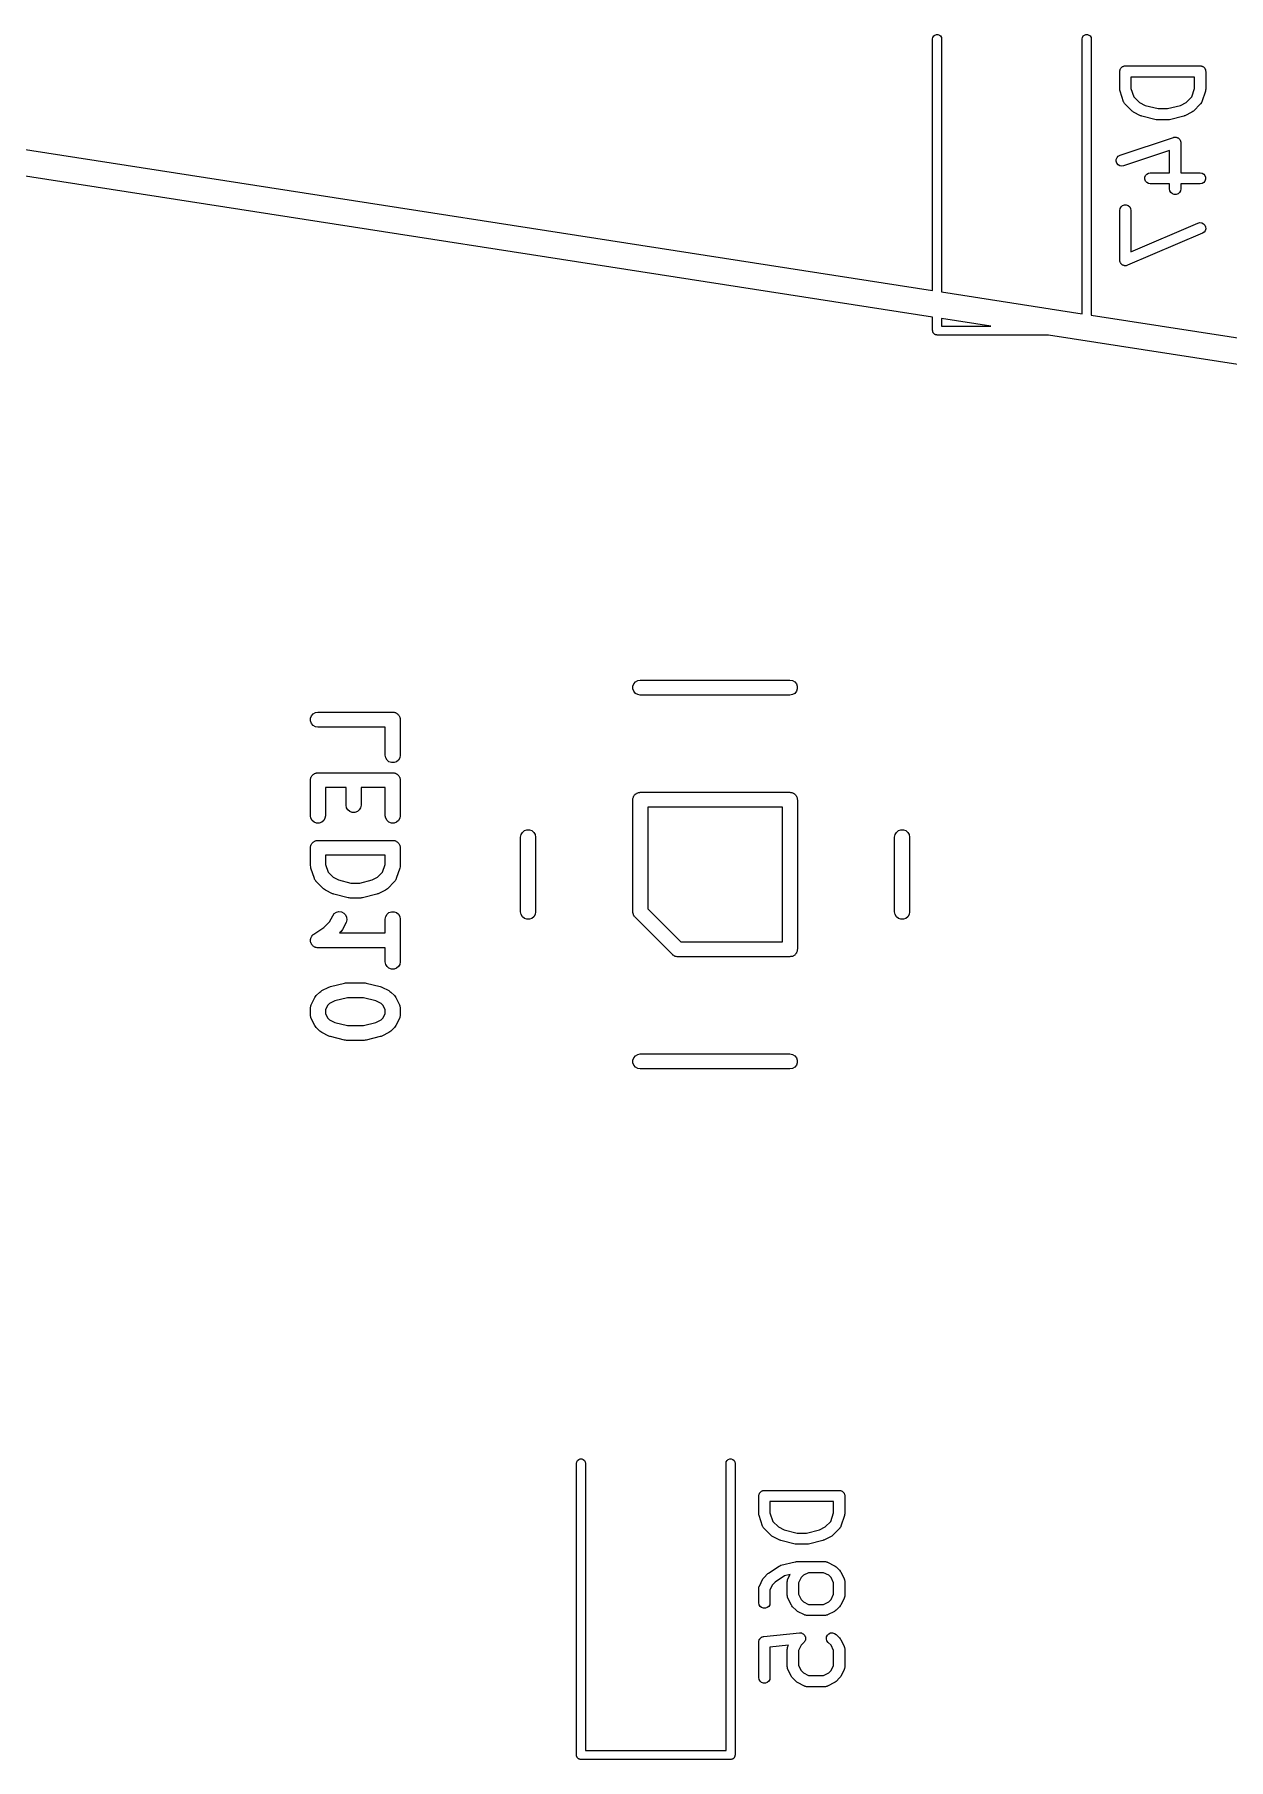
# Model space of a CAD drawing. Extents: x 48 to 353, y -143 to -50.
# Drawn here: x 113.14 to 129.1, y -135.66 to -112.59 of the extents above; entities that cross this region are included whole.
import ezdxf

# ---------------------------------------------------------------- set-up
doc = ezdxf.new("R2010")
doc.units = 0
doc.header["$MEASUREMENT"] = 0
doc.layers.add('BLACK', color=7, linetype='CONTINUOUS')

msp = doc.modelspace()

# ---------------------------------------------------------------- linework, layer by layer
at = {"layer": 'Black'}
for p, q in [((125.146, -112.65), (125.15, -112.629)), ((125.146, -116.015), (125.146, -112.65)), ((125.15, -112.629), (125.16, -112.611)), ((125.16, -112.611), (125.176, -112.598)), ((125.176, -112.598), (125.196, -112.591)), ((125.196, -112.591), (125.217, -112.591)), ((125.217, -112.591), (125.236, -112.598)), ((125.236, -112.598), (125.252, -112.611)), ((125.252, -112.611), (125.263, -112.629)), ((125.263, -112.629), (125.266, -112.65)), ((125.266, -112.65), (125.266, -116.034)), ((127.146, -112.65), (127.15, -112.629)), ((127.146, -116.326), (127.146, -112.65)), ((127.15, -112.629), (127.16, -112.611)), ((127.16, -112.611), (127.176, -112.598)), ((127.176, -112.598), (127.196, -112.591)), ((127.196, -112.591), (127.217, -112.591)), ((127.217, -112.591), (127.236, -112.598)), ((127.236, -112.598), (127.252, -112.611)), ((127.252, -112.611), (127.263, -112.629)), ((127.263, -112.629), (127.266, -112.65)), ((127.266, -112.65), (127.266, -116.345)), ((127.662, -113.043), (127.665, -113.038)), ((127.665, -113.038), (127.67, -113.033)), ((127.67, -113.033), (127.674, -113.028)), ((127.674, -113.028), (127.68, -113.025)), ((127.68, -113.025), (127.685, -113.021)), ((127.685, -113.021), (127.691, -113.019)), ((127.691, -113.019), (127.697, -113.015)), ((127.697, -113.015), (127.703, -113.014)), ((127.703, -113.014), (127.709, -113.012)), ((127.709, -113.012), (127.716, -113.012)), ((127.716, -113.012), (127.722, -113.011)), ((127.722, -113.011), (128.722, -113.011)), ((128.722, -113.011), (128.729, -113.012)), ((128.729, -113.012), (128.735, -113.012)), ((128.735, -113.012), (128.742, -113.014)), ((128.742, -113.014), (128.748, -113.015)), ((128.748, -113.015), (128.754, -113.019)), ((128.754, -113.019), (128.76, -113.021)), ((128.76, -113.021), (128.765, -113.025)), ((128.765, -113.025), (128.771, -113.028)), ((128.771, -113.028), (128.775, -113.033)), ((128.775, -113.033), (128.78, -113.038)), ((128.78, -113.038), (128.783, -113.043)), ((127.647, -113.086), (127.649, -113.079)), ((127.647, -113.324), (127.647, -113.086)), ((127.649, -113.073), (127.651, -113.067)), ((127.649, -113.079), (127.649, -113.073)), ((127.651, -113.067), (127.652, -113.06)), ((127.652, -113.06), (127.655, -113.054)), ((127.655, -113.054), (127.657, -113.048)), ((127.657, -113.048), (127.662, -113.043)), ((127.797, -113.161), (127.797, -113.312)), ((128.647, -113.161), (127.797, -113.161)), ((128.647, -113.312), (128.647, -113.161)), ((128.783, -113.043), (128.787, -113.048)), ((128.787, -113.048), (128.79, -113.054)), ((128.79, -113.054), (128.793, -113.06)), ((128.793, -113.06), (128.794, -113.067)), ((128.794, -113.067), (128.796, -113.073)), ((128.796, -113.073), (128.796, -113.079)), ((128.796, -113.079), (128.797, -113.086)), ((128.797, -113.086), (128.797, -113.324)), ((108.216, -113.385), (125.146, -116.015)), ((127.649, -113.336), (127.647, -113.324)), ((127.651, -113.348), (127.649, -113.336)), ((127.699, -113.49), (127.651, -113.348)), ((127.701, -113.494), (127.699, -113.49)), ((127.702, -113.498), (127.701, -113.494)), ((127.707, -113.506), (127.702, -113.498)), ((127.797, -113.312), (127.836, -113.426)), ((127.836, -113.426), (127.91, -113.5)), ((128.535, -113.5), (128.609, -113.426)), ((128.609, -113.426), (128.647, -113.312)), ((128.743, -113.498), (128.738, -113.506)), ((128.744, -113.494), (128.743, -113.498)), ((128.746, -113.49), (128.744, -113.494)), ((128.794, -113.348), (128.746, -113.49)), ((128.795, -113.336), (128.794, -113.348)), ((128.797, -113.324), (128.795, -113.336)), ((127.711, -113.513), (127.707, -113.506)), ((127.714, -113.516), (127.711, -113.513)), ((127.717, -113.52), (127.714, -113.516)), ((127.812, -113.615), (127.717, -113.52)), ((127.822, -113.622), (127.812, -113.615)), ((127.832, -113.629), (127.822, -113.622)), ((127.927, -113.677), (127.832, -113.629)), ((127.91, -113.5), (127.987, -113.539)), ((127.935, -113.679), (127.927, -113.677)), ((127.942, -113.682), (127.935, -113.679)), ((128.133, -113.73), (127.942, -113.682)), ((127.987, -113.539), (128.16, -113.582)), ((128.142, -113.731), (128.133, -113.73)), ((128.16, -113.582), (128.285, -113.582)), ((128.285, -113.582), (128.458, -113.539)), ((128.312, -113.73), (128.303, -113.731)), ((128.502, -113.682), (128.312, -113.73)), ((128.458, -113.539), (128.535, -113.5)), ((128.51, -113.679), (128.502, -113.682)), ((128.518, -113.677), (128.51, -113.679)), ((128.613, -113.629), (128.518, -113.677)), ((128.623, -113.622), (128.613, -113.629)), ((128.633, -113.615), (128.623, -113.622)), ((128.728, -113.52), (128.633, -113.615)), ((128.73, -113.516), (128.728, -113.52)), ((128.734, -113.513), (128.73, -113.516)), ((128.738, -113.506), (128.734, -113.513)), ((125.146, -116.369), (108.216, -113.739)), ((128.151, -113.732), (128.142, -113.731)), ((128.294, -113.732), (128.151, -113.732)), ((128.303, -113.731), (128.294, -113.732)), ((127.651, -114.205), (128.365, -113.967)), ((128.314, -114.142), (127.698, -114.347)), ((128.314, -114.439), (128.314, -114.142)), ((128.365, -113.967), (128.371, -113.966)), ((128.371, -113.966), (128.376, -113.964)), ((128.376, -113.964), (128.384, -113.964)), ((128.384, -113.964), (128.391, -113.963)), ((128.391, -113.963), (128.397, -113.964)), ((128.397, -113.964), (128.402, -113.964)), ((128.402, -113.964), (128.409, -113.967)), ((128.409, -113.967), (128.417, -113.968)), ((128.417, -113.968), (128.421, -113.971)), ((128.421, -113.971), (128.427, -113.973)), ((128.427, -113.973), (128.432, -113.978)), ((128.432, -113.978), (128.439, -113.982)), ((128.439, -113.982), (128.442, -113.986)), ((128.442, -113.986), (128.447, -113.99)), ((128.447, -113.99), (128.45, -113.996)), ((128.45, -113.996), (128.455, -114.002)), ((128.455, -114.002), (128.457, -114.008)), ((128.457, -114.008), (128.46, -114.012)), ((128.46, -114.012), (128.461, -114.02)), ((128.461, -114.02), (128.463, -114.027)), ((128.463, -114.027), (128.463, -114.033)), ((128.463, -114.033), (128.464, -114.038)), ((128.464, -114.038), (128.464, -114.439)), ((127.601, -114.261), (127.611, -114.237)), ((127.601, -114.287), (127.601, -114.261)), ((127.609, -114.312), (127.601, -114.287)), ((127.625, -114.332), (127.609, -114.312)), ((127.611, -114.237), (127.628, -114.217)), ((127.647, -114.346), (127.625, -114.332)), ((127.628, -114.217), (127.651, -114.205)), ((127.673, -114.351), (127.647, -114.346)), ((127.698, -114.347), (127.673, -114.351)), ((127.982, -114.501), (127.991, -114.477)), ((127.982, -114.527), (127.982, -114.501)), ((127.991, -114.552), (127.982, -114.527)), ((127.991, -114.477), (128.008, -114.457)), ((128.008, -114.572), (127.991, -114.552)), ((128.008, -114.457), (128.03, -114.444)), ((128.03, -114.585), (128.008, -114.572)), ((128.03, -114.444), (128.056, -114.439)), ((128.056, -114.589), (128.03, -114.585)), ((128.056, -114.439), (128.314, -114.439)), ((128.314, -114.589), (128.056, -114.589)), ((128.314, -114.657), (128.314, -114.589)), ((128.464, -114.439), (128.722, -114.439)), ((128.722, -114.589), (128.464, -114.589)), ((128.464, -114.589), (128.464, -114.657)), ((128.722, -114.439), (128.748, -114.444)), ((128.748, -114.585), (128.722, -114.589)), ((128.748, -114.444), (128.771, -114.457)), ((128.771, -114.572), (128.748, -114.585)), ((128.771, -114.457), (128.787, -114.477)), ((128.787, -114.552), (128.771, -114.572)), ((128.787, -114.477), (128.796, -114.501)), ((128.796, -114.527), (128.787, -114.552)), ((128.796, -114.501), (128.796, -114.527)), ((127.665, -114.895), (127.685, -114.878)), ((127.685, -114.878), (127.709, -114.869)), ((127.709, -114.869), (127.735, -114.869)), ((127.735, -114.869), (127.76, -114.878)), ((127.76, -114.878), (127.78, -114.895)), ((128.319, -114.683), (128.314, -114.657)), ((128.332, -114.705), (128.319, -114.683)), ((128.352, -114.722), (128.332, -114.705)), ((128.376, -114.731), (128.352, -114.722)), ((128.402, -114.731), (128.376, -114.731)), ((128.427, -114.722), (128.402, -114.731)), ((128.447, -114.705), (128.427, -114.722)), ((128.46, -114.683), (128.447, -114.705)), ((128.464, -114.657), (128.46, -114.683)), ((127.647, -114.943), (127.652, -114.917)), ((127.647, -115.61), (127.647, -114.943)), ((127.652, -114.917), (127.665, -114.895)), ((127.78, -114.895), (127.793, -114.917)), ((127.793, -114.917), (127.797, -114.943)), ((127.797, -114.943), (127.797, -115.496)), ((127.797, -115.496), (128.693, -115.112)), ((128.693, -115.112), (128.718, -115.106)), ((128.718, -115.106), (128.744, -115.109)), ((128.744, -115.109), (128.767, -115.121)), ((128.752, -115.25), (127.752, -115.678)), ((128.774, -115.236), (128.752, -115.25)), ((128.767, -115.121), (128.785, -115.14)), ((128.789, -115.215), (128.774, -115.236)), ((128.785, -115.14), (128.795, -115.164)), ((128.797, -115.19), (128.789, -115.215)), ((128.795, -115.164), (128.797, -115.19)), ((127.649, -115.618), (127.647, -115.61)), ((127.649, -115.627), (127.649, -115.618)), ((127.651, -115.631), (127.649, -115.627)), ((127.652, -115.635), (127.651, -115.631)), ((127.656, -115.643), (127.652, -115.635)), ((127.66, -115.651), (127.656, -115.643)), ((127.663, -115.654), (127.66, -115.651)), ((127.665, -115.658), (127.663, -115.654)), ((127.672, -115.663), (127.665, -115.658)), ((127.677, -115.67), (127.672, -115.663)), ((127.681, -115.672), (127.677, -115.67)), ((127.685, -115.674), (127.681, -115.672)), ((127.693, -115.677), (127.685, -115.674)), ((127.701, -115.681), (127.693, -115.677)), ((127.705, -115.682), (127.701, -115.681)), ((127.709, -115.683), (127.705, -115.682)), ((127.718, -115.683), (127.709, -115.683)), ((127.727, -115.684), (127.718, -115.683)), ((127.731, -115.683), (127.727, -115.684)), ((127.735, -115.683), (127.731, -115.683)), ((127.744, -115.68), (127.735, -115.683)), ((127.752, -115.678), (127.744, -115.68)), ((125.266, -116.034), (127.146, -116.326)), ((125.146, -116.55), (125.146, -116.369)), ((125.923, -116.49), (125.266, -116.388)), ((125.266, -116.388), (125.266, -116.49)), ((125.266, -116.49), (125.923, -116.49)), ((127.266, -116.345), (168.335, -122.725)), ((125.147, -116.555), (125.146, -116.55)), ((125.147, -116.56), (125.147, -116.555)), ((125.149, -116.565), (125.147, -116.56)), ((125.15, -116.571), (125.149, -116.565)), ((125.152, -116.575), (125.15, -116.571)), ((125.154, -116.58), (125.152, -116.575)), ((125.158, -116.584), (125.154, -116.58)), ((125.16, -116.589), (125.158, -116.584)), ((125.164, -116.592), (125.16, -116.589)), ((125.168, -116.596), (125.164, -116.592)), ((125.172, -116.599), (125.168, -116.596)), ((125.176, -116.602), (125.172, -116.599)), ((125.181, -116.604), (125.176, -116.602)), ((125.186, -116.606), (125.181, -116.604)), ((125.191, -116.607), (125.186, -116.606)), ((125.196, -116.609), (125.191, -116.607)), ((125.201, -116.609), (125.196, -116.609)), ((125.206, -116.61), (125.201, -116.609)), ((126.695, -116.61), (125.206, -116.61)), ((167.175, -122.899), (126.695, -116.61)), ((121.139, -121.308), (121.151, -121.275)), ((121.139, -121.342), (121.139, -121.308)), ((121.151, -121.375), (121.139, -121.342)), ((121.151, -121.275), (121.173, -121.248)), ((121.173, -121.248), (121.203, -121.231)), ((121.203, -121.231), (121.237, -121.225)), ((121.237, -121.225), (123.237, -121.225)), ((123.237, -121.225), (123.272, -121.231)), ((123.272, -121.231), (123.302, -121.248)), ((123.302, -121.248), (123.324, -121.275)), ((123.324, -121.275), (123.336, -121.308)), ((123.336, -121.342), (123.324, -121.375)), ((123.336, -121.308), (123.336, -121.342)), ((121.173, -121.402), (121.151, -121.375)), ((121.203, -121.419), (121.173, -121.402)), ((121.237, -121.425), (121.203, -121.419)), ((123.237, -121.425), (121.237, -121.425)), ((123.272, -121.419), (123.237, -121.425)), ((123.302, -121.402), (123.272, -121.419)), ((123.324, -121.375), (123.302, -121.402)), ((116.829, -121.736), (116.841, -121.704)), ((116.829, -121.771), (116.829, -121.736)), ((116.841, -121.804), (116.829, -121.771)), ((116.841, -121.704), (116.863, -121.677)), ((116.863, -121.83), (116.841, -121.804)), ((116.863, -121.677), (116.893, -121.66)), ((116.893, -121.66), (116.927, -121.654)), ((116.927, -121.654), (117.927, -121.654)), ((117.927, -121.654), (117.936, -121.655)), ((117.936, -121.655), (117.945, -121.655)), ((117.945, -121.655), (117.953, -121.658)), ((117.953, -121.658), (117.962, -121.66)), ((117.962, -121.66), (117.969, -121.664)), ((117.969, -121.664), (117.977, -121.667)), ((117.977, -121.667), (117.984, -121.673)), ((117.984, -121.673), (117.992, -121.677)), ((117.992, -121.677), (117.997, -121.684)), ((117.997, -121.684), (118.004, -121.689)), ((118.004, -121.689), (118.008, -121.697)), ((118.008, -121.697), (118.014, -121.704)), ((118.014, -121.704), (118.017, -121.712)), ((118.017, -121.712), (118.021, -121.719)), ((118.021, -121.719), (118.023, -121.728)), ((118.023, -121.728), (118.026, -121.736)), ((118.026, -121.736), (118.026, -121.745)), ((118.026, -121.745), (118.027, -121.754)), ((118.027, -121.754), (118.027, -122.23)), ((116.893, -121.848), (116.863, -121.83)), ((116.927, -121.854), (116.893, -121.848)), ((117.827, -121.854), (116.927, -121.854)), ((117.827, -122.23), (117.827, -121.854)), ((117.833, -122.264), (117.827, -122.23)), ((117.851, -122.294), (117.833, -122.264)), ((118.021, -122.264), (118.004, -122.294)), ((118.027, -122.23), (118.021, -122.264)), ((116.851, -122.499), (116.857, -122.493)), ((116.857, -122.493), (116.863, -122.486)), ((116.863, -122.486), (116.871, -122.482)), ((116.871, -122.482), (116.877, -122.476)), ((116.877, -122.476), (116.886, -122.473)), ((116.886, -122.473), (116.893, -122.469)), ((116.893, -122.469), (116.902, -122.468)), ((116.902, -122.468), (116.91, -122.465)), ((116.91, -122.465), (116.919, -122.465)), ((116.919, -122.465), (116.927, -122.463)), ((116.927, -122.463), (117.927, -122.463)), ((117.877, -122.316), (117.851, -122.294)), ((117.91, -122.328), (117.877, -122.316)), ((117.945, -122.328), (117.91, -122.328)), ((117.927, -122.463), (117.936, -122.465)), ((117.936, -122.465), (117.945, -122.465)), ((117.977, -122.316), (117.945, -122.328)), ((117.945, -122.465), (117.953, -122.468)), ((117.953, -122.468), (117.962, -122.469)), ((117.962, -122.469), (117.969, -122.473)), ((117.969, -122.473), (117.977, -122.476)), ((118.004, -122.294), (117.977, -122.316)), ((117.977, -122.476), (117.984, -122.482)), ((117.984, -122.482), (117.992, -122.486)), ((117.992, -122.486), (117.997, -122.493)), ((117.997, -122.493), (118.004, -122.499)), ((116.827, -122.563), (116.829, -122.554)), ((116.827, -123.039), (116.827, -122.563)), ((116.829, -122.546), (116.832, -122.538)), ((116.829, -122.554), (116.829, -122.546)), ((116.832, -122.538), (116.833, -122.529)), ((116.833, -122.529), (116.838, -122.521)), ((116.838, -122.521), (116.841, -122.513)), ((116.841, -122.513), (116.846, -122.506)), ((116.846, -122.506), (116.851, -122.499)), ((117.304, -122.663), (117.027, -122.663)), ((117.027, -122.663), (117.027, -123.039)), ((117.304, -122.896), (117.304, -122.663)), ((117.827, -122.663), (117.504, -122.663)), ((117.504, -122.663), (117.504, -122.896)), ((117.827, -123.039), (117.827, -122.663)), ((118.004, -122.499), (118.008, -122.506)), ((118.008, -122.506), (118.014, -122.513)), ((118.014, -122.513), (118.017, -122.521)), ((118.017, -122.521), (118.021, -122.529)), ((118.021, -122.529), (118.023, -122.538)), ((118.023, -122.538), (118.026, -122.546)), ((118.026, -122.546), (118.026, -122.554)), ((118.026, -122.554), (118.027, -122.563)), ((118.027, -122.563), (118.027, -123.039)), ((121.212, -122.73), (121.22, -122.727)), ((121.22, -122.727), (121.229, -122.727)), ((121.229, -122.727), (121.237, -122.725)), ((121.237, -122.725), (123.237, -122.725)), ((123.237, -122.725), (123.246, -122.727)), ((123.246, -122.727), (123.255, -122.727)), ((123.255, -122.727), (123.263, -122.73)), ((117.31, -122.931), (117.304, -122.896)), ((117.327, -122.961), (117.31, -122.931)), ((117.498, -122.931), (117.48, -122.961)), ((117.504, -122.896), (117.498, -122.931)), ((121.137, -122.825), (121.139, -122.816)), ((121.137, -124.325), (121.137, -122.825)), ((121.139, -122.808), (121.142, -122.799)), ((121.139, -122.816), (121.139, -122.808)), ((121.142, -122.799), (121.144, -122.791)), ((121.144, -122.791), (121.148, -122.783)), ((121.148, -122.783), (121.151, -122.775)), ((121.151, -122.775), (121.157, -122.768)), ((121.157, -122.768), (121.161, -122.761)), ((121.161, -122.761), (121.168, -122.755)), ((121.168, -122.755), (121.173, -122.748)), ((121.173, -122.748), (121.181, -122.744)), ((121.181, -122.744), (121.188, -122.738)), ((121.188, -122.738), (121.196, -122.735)), ((121.196, -122.735), (121.203, -122.731)), ((121.203, -122.731), (121.212, -122.73)), ((121.337, -122.925), (121.337, -124.284)), ((123.137, -122.925), (121.337, -122.925)), ((123.137, -124.725), (123.137, -122.925)), ((123.263, -122.73), (123.272, -122.731)), ((123.272, -122.731), (123.279, -122.735)), ((123.279, -122.735), (123.287, -122.738)), ((123.287, -122.738), (123.294, -122.744)), ((123.294, -122.744), (123.302, -122.748)), ((123.302, -122.748), (123.307, -122.755)), ((123.307, -122.755), (123.314, -122.761)), ((123.314, -122.761), (123.318, -122.768)), ((123.318, -122.768), (123.324, -122.775)), ((123.324, -122.775), (123.327, -122.783)), ((123.327, -122.783), (123.331, -122.791)), ((123.331, -122.791), (123.333, -122.799)), ((123.333, -122.799), (123.336, -122.808)), ((123.336, -122.808), (123.336, -122.816)), ((123.336, -122.816), (123.337, -122.825)), ((123.337, -122.825), (123.337, -124.825)), ((116.833, -123.073), (116.827, -123.039)), ((116.851, -123.104), (116.833, -123.073)), ((116.877, -123.126), (116.851, -123.104)), ((116.91, -123.138), (116.877, -123.126)), ((116.945, -123.138), (116.91, -123.138)), ((116.977, -123.126), (116.945, -123.138)), ((117.004, -123.104), (116.977, -123.126)), ((117.021, -123.073), (117.004, -123.104)), ((117.027, -123.039), (117.021, -123.073)), ((117.354, -122.983), (117.327, -122.961)), ((117.386, -122.995), (117.354, -122.983)), ((117.421, -122.995), (117.386, -122.995)), ((117.454, -122.983), (117.421, -122.995)), ((117.48, -122.961), (117.454, -122.983)), ((117.833, -123.073), (117.827, -123.039)), ((117.851, -123.104), (117.833, -123.073)), ((117.877, -123.126), (117.851, -123.104)), ((117.91, -123.138), (117.877, -123.126)), ((117.945, -123.138), (117.91, -123.138)), ((117.977, -123.126), (117.945, -123.138)), ((118.004, -123.104), (117.977, -123.126)), ((118.021, -123.073), (118.004, -123.104)), ((118.027, -123.039), (118.021, -123.073)), ((116.838, -123.426), (116.841, -123.418)), ((116.841, -123.418), (116.846, -123.411)), ((116.846, -123.411), (116.851, -123.404)), ((116.851, -123.404), (116.857, -123.398)), ((116.857, -123.398), (116.863, -123.391)), ((116.863, -123.391), (116.871, -123.387)), ((116.871, -123.387), (116.877, -123.381)), ((116.877, -123.381), (116.886, -123.378)), ((116.886, -123.378), (116.893, -123.374)), ((116.893, -123.374), (116.902, -123.372)), ((116.902, -123.372), (116.91, -123.369)), ((116.91, -123.369), (116.919, -123.369)), ((116.919, -123.369), (116.927, -123.368)), ((116.927, -123.368), (117.927, -123.368)), ((117.927, -123.368), (117.936, -123.369)), ((117.936, -123.369), (117.945, -123.369)), ((117.945, -123.369), (117.953, -123.372)), ((117.953, -123.372), (117.962, -123.374)), ((117.962, -123.374), (117.969, -123.378)), ((117.969, -123.378), (117.977, -123.381)), ((117.977, -123.381), (117.984, -123.387)), ((117.984, -123.387), (117.992, -123.391)), ((117.992, -123.391), (117.997, -123.398)), ((117.997, -123.398), (118.004, -123.404)), ((118.004, -123.404), (118.008, -123.411)), ((118.008, -123.411), (118.014, -123.418)), ((118.014, -123.418), (118.017, -123.426)), ((119.637, -123.325), (119.644, -123.291)), ((119.637, -124.325), (119.637, -123.325)), ((119.644, -123.291), (119.661, -123.261)), ((119.661, -123.261), (119.688, -123.238)), ((119.688, -123.238), (119.72, -123.227)), ((119.72, -123.227), (119.755, -123.227)), ((119.755, -123.227), (119.787, -123.238)), ((119.787, -123.238), (119.814, -123.261)), ((119.814, -123.261), (119.831, -123.291)), ((119.831, -123.291), (119.837, -123.325)), ((119.837, -123.325), (119.837, -124.325)), ((124.637, -123.325), (124.644, -123.291)), ((124.637, -124.325), (124.637, -123.325)), ((124.644, -123.291), (124.661, -123.261)), ((124.661, -123.261), (124.688, -123.238)), ((124.688, -123.238), (124.72, -123.227)), ((124.72, -123.227), (124.755, -123.227)), ((124.755, -123.227), (124.787, -123.238)), ((124.787, -123.238), (124.814, -123.261)), ((124.814, -123.261), (124.831, -123.291)), ((124.831, -123.291), (124.837, -123.325)), ((124.837, -123.325), (124.837, -124.325)), ((116.827, -123.468), (116.829, -123.459)), ((116.827, -123.706), (116.827, -123.468)), ((116.829, -123.45), (116.832, -123.442)), ((116.829, -123.459), (116.829, -123.45)), ((116.832, -123.442), (116.833, -123.434)), ((116.833, -123.434), (116.838, -123.426)), ((117.027, -123.568), (117.027, -123.69)), ((117.827, -123.568), (117.027, -123.568)), ((117.827, -123.69), (117.827, -123.568)), ((118.017, -123.426), (118.021, -123.434)), ((118.021, -123.434), (118.023, -123.442)), ((118.023, -123.442), (118.026, -123.45)), ((118.026, -123.45), (118.026, -123.459)), ((118.026, -123.459), (118.027, -123.468)), ((118.027, -123.468), (118.027, -123.706)), ((116.83, -123.722), (116.827, -123.706)), ((116.833, -123.738), (116.83, -123.722)), ((116.88, -123.88), (116.833, -123.738)), ((116.883, -123.886), (116.88, -123.88)), ((117.027, -123.69), (117.062, -123.795)), ((117.062, -123.795), (117.129, -123.862)), ((117.129, -123.862), (117.2, -123.897)), ((117.654, -123.897), (117.725, -123.862)), ((117.725, -123.862), (117.792, -123.795)), ((117.792, -123.795), (117.827, -123.69)), ((117.975, -123.88), (117.972, -123.886)), ((118.022, -123.738), (117.975, -123.88)), ((118.025, -123.722), (118.022, -123.738)), ((118.027, -123.706), (118.025, -123.722)), ((116.884, -123.891), (116.883, -123.886)), ((116.891, -123.901), (116.884, -123.891)), ((116.897, -123.911), (116.891, -123.901)), ((116.901, -123.915), (116.897, -123.911)), ((116.904, -123.92), (116.901, -123.915)), ((117, -124.015), (116.904, -123.92)), ((117.013, -124.024), (117, -124.015)), ((117.026, -124.033), (117.013, -124.024)), ((117.121, -124.081), (117.026, -124.033)), ((117.131, -124.084), (117.121, -124.081)), ((117.141, -124.089), (117.131, -124.084)), ((117.332, -124.136), (117.141, -124.089)), ((117.2, -123.897), (117.368, -123.939)), ((117.368, -123.939), (117.486, -123.939)), ((117.486, -123.939), (117.654, -123.897)), ((117.714, -124.089), (117.523, -124.136)), ((117.724, -124.084), (117.714, -124.089)), ((117.734, -124.081), (117.724, -124.084)), ((117.829, -124.033), (117.734, -124.081)), ((117.842, -124.024), (117.829, -124.033)), ((117.855, -124.015), (117.842, -124.024)), ((117.95, -123.92), (117.855, -124.015)), ((117.954, -123.915), (117.95, -123.92)), ((117.958, -123.911), (117.954, -123.915)), ((117.964, -123.901), (117.958, -123.911)), ((117.97, -123.891), (117.964, -123.901)), ((117.972, -123.886), (117.97, -123.891)), ((117.144, -124.348), (117.173, -124.328)), ((117.173, -124.328), (117.207, -124.32)), ((117.207, -124.32), (117.242, -124.324)), ((117.242, -124.324), (117.273, -124.34)), ((117.273, -124.34), (117.297, -124.365)), ((117.344, -124.137), (117.332, -124.136)), ((117.356, -124.139), (117.344, -124.137)), ((117.499, -124.139), (117.356, -124.139)), ((117.511, -124.137), (117.499, -124.139)), ((117.523, -124.136), (117.511, -124.137)), ((117.851, -124.356), (117.877, -124.334)), ((117.877, -124.334), (117.91, -124.322)), ((117.91, -124.322), (117.945, -124.322)), ((117.945, -124.322), (117.977, -124.334)), ((117.977, -124.334), (118.004, -124.356)), ((119.644, -124.359), (119.637, -124.325)), ((119.837, -124.325), (119.831, -124.359)), ((121.138, -124.329), (121.137, -124.325)), ((121.138, -124.334), (121.138, -124.329)), ((121.141, -124.346), (121.138, -124.334)), ((121.337, -124.284), (121.779, -124.725)), ((124.644, -124.359), (124.637, -124.325)), ((124.837, -124.325), (124.831, -124.359)), ((116.872, -124.623), (117.007, -124.533)), ((117.007, -124.533), (117.083, -124.456)), ((117.083, -124.456), (117.124, -124.376)), ((117.124, -124.376), (117.144, -124.348)), ((117.255, -124.56), (117.245, -124.573)), ((117.303, -124.465), (117.255, -124.56)), ((117.297, -124.365), (117.31, -124.397)), ((117.312, -124.432), (117.303, -124.465)), ((117.31, -124.397), (117.312, -124.432)), ((117.827, -124.42), (117.833, -124.386)), ((117.827, -124.606), (117.827, -124.42)), ((117.833, -124.386), (117.851, -124.356)), ((118.004, -124.356), (118.021, -124.386)), ((118.021, -124.386), (118.027, -124.42)), ((118.027, -124.42), (118.027, -124.992)), ((119.661, -124.389), (119.644, -124.359)), ((119.688, -124.412), (119.661, -124.389)), ((119.72, -124.423), (119.688, -124.412)), ((119.755, -124.423), (119.72, -124.423)), ((119.787, -124.412), (119.755, -124.423)), ((119.814, -124.389), (119.787, -124.412)), ((119.831, -124.359), (119.814, -124.389)), ((121.144, -124.359), (121.141, -124.346)), ((121.146, -124.363), (121.144, -124.359)), ((121.147, -124.367), (121.146, -124.363)), ((121.154, -124.378), (121.147, -124.367)), ((121.161, -124.389), (121.154, -124.378)), ((121.164, -124.392), (121.161, -124.389)), ((121.167, -124.396), (121.164, -124.392)), ((121.667, -124.896), (121.167, -124.396)), ((124.661, -124.389), (124.644, -124.359)), ((124.688, -124.412), (124.661, -124.389)), ((124.72, -124.423), (124.688, -124.412)), ((124.755, -124.423), (124.72, -124.423)), ((124.787, -124.412), (124.755, -124.423)), ((124.814, -124.389), (124.787, -124.412)), ((124.831, -124.359), (124.814, -124.389)), ((116.828, -124.712), (116.829, -124.701)), ((116.829, -124.718), (116.828, -124.712)), ((116.829, -124.689), (116.831, -124.683)), ((116.829, -124.701), (116.829, -124.689)), ((116.829, -124.723), (116.829, -124.718)), ((116.833, -124.735), (116.829, -124.723)), ((116.831, -124.678), (116.837, -124.667)), ((116.831, -124.683), (116.831, -124.678)), ((116.836, -124.746), (116.833, -124.735)), ((116.839, -124.751), (116.836, -124.746)), ((116.837, -124.667), (116.841, -124.656)), ((116.841, -124.756), (116.839, -124.751)), ((116.841, -124.656), (116.844, -124.652)), ((116.848, -124.765), (116.841, -124.756)), ((116.844, -124.652), (116.847, -124.647)), ((116.847, -124.647), (116.855, -124.638)), ((116.855, -124.775), (116.848, -124.765)), ((116.855, -124.638), (116.863, -124.629)), ((116.86, -124.778), (116.855, -124.775)), ((116.863, -124.783), (116.86, -124.778)), ((116.863, -124.629), (116.868, -124.627)), ((116.873, -124.789), (116.863, -124.783)), ((116.868, -124.627), (116.872, -124.623)), ((116.883, -124.796), (116.873, -124.789)), ((116.888, -124.797), (116.883, -124.796)), ((116.893, -124.8), (116.888, -124.797)), ((116.905, -124.802), (116.893, -124.8)), ((116.916, -124.805), (116.905, -124.802)), ((117.236, -124.586), (117.216, -124.606)), ((117.216, -124.606), (117.827, -124.606)), ((117.245, -124.573), (117.236, -124.586)), ((121.779, -124.725), (123.137, -124.725)), ((116.922, -124.805), (116.916, -124.805)), ((116.927, -124.806), (116.922, -124.805)), ((117.827, -124.806), (116.927, -124.806)), ((117.827, -124.992), (117.827, -124.806)), ((117.833, -125.026), (117.827, -124.992)), ((117.851, -125.056), (117.833, -125.026)), ((118.021, -125.026), (118.004, -125.056)), ((118.027, -124.992), (118.021, -125.026)), ((121.67, -124.898), (121.667, -124.896)), ((121.673, -124.902), (121.67, -124.898)), ((121.685, -124.908), (121.673, -124.902)), ((121.695, -124.916), (121.685, -124.908)), ((121.699, -124.917), (121.695, -124.916)), ((121.703, -124.919), (121.699, -124.917)), ((121.716, -124.921), (121.703, -124.919)), ((121.729, -124.925), (121.716, -124.921)), ((121.733, -124.924), (121.729, -124.925)), ((121.737, -124.925), (121.733, -124.924)), ((123.237, -124.925), (121.737, -124.925)), ((123.246, -124.923), (123.237, -124.925)), ((123.255, -124.923), (123.246, -124.923)), ((123.263, -124.92), (123.255, -124.923)), ((123.272, -124.919), (123.263, -124.92)), ((123.279, -124.915), (123.272, -124.919)), ((123.287, -124.912), (123.279, -124.915)), ((123.294, -124.906), (123.287, -124.912)), ((123.302, -124.902), (123.294, -124.906)), ((123.307, -124.895), (123.302, -124.902)), ((123.314, -124.889), (123.307, -124.895)), ((123.318, -124.882), (123.314, -124.889)), ((123.324, -124.875), (123.318, -124.882)), ((123.327, -124.867), (123.324, -124.875)), ((123.331, -124.859), (123.327, -124.867)), ((123.333, -124.851), (123.331, -124.859)), ((123.336, -124.842), (123.333, -124.851)), ((123.337, -124.825), (123.336, -124.834)), ((123.336, -124.834), (123.336, -124.842)), ((117.877, -125.078), (117.851, -125.056)), ((117.91, -125.09), (117.877, -125.078)), ((117.945, -125.09), (117.91, -125.09)), ((117.977, -125.078), (117.945, -125.09)), ((118.004, -125.056), (117.977, -125.078)), ((116.838, -125.566), (116.886, -125.471)), ((116.886, -125.471), (116.895, -125.458)), ((116.895, -125.458), (116.904, -125.445)), ((116.904, -125.445), (116.952, -125.397)), ((116.952, -125.397), (116.965, -125.388)), ((116.965, -125.388), (116.978, -125.378)), ((116.978, -125.378), (117.073, -125.331)), ((117.073, -125.331), (117.084, -125.328)), ((117.084, -125.328), (117.094, -125.323)), ((117.094, -125.323), (117.284, -125.276)), ((117.321, -125.473), (117.153, -125.515)), ((117.284, -125.276), (117.296, -125.275)), ((117.296, -125.275), (117.308, -125.273)), ((117.308, -125.273), (117.546, -125.273)), ((117.534, -125.473), (117.321, -125.473)), ((117.702, -125.515), (117.534, -125.473)), ((117.546, -125.273), (117.558, -125.275)), ((117.558, -125.275), (117.571, -125.276)), ((117.571, -125.276), (117.761, -125.323)), ((117.761, -125.323), (117.771, -125.328)), ((117.771, -125.328), (117.782, -125.331)), ((117.782, -125.331), (117.877, -125.378)), ((117.877, -125.378), (117.89, -125.388)), ((117.89, -125.388), (117.903, -125.397)), ((117.903, -125.397), (117.95, -125.445)), ((117.95, -125.445), (117.96, -125.458)), ((117.96, -125.458), (117.969, -125.471)), ((117.969, -125.471), (118.017, -125.566)), ((116.827, -125.611), (116.828, -125.605)), ((116.827, -125.706), (116.827, -125.611)), ((116.828, -125.712), (116.827, -125.706)), ((116.828, -125.599), (116.831, -125.588)), ((116.828, -125.605), (116.828, -125.599)), ((116.828, -125.717), (116.828, -125.712)), ((116.831, -125.729), (116.828, -125.717)), ((116.831, -125.588), (116.833, -125.577)), ((116.833, -125.577), (116.836, -125.572)), ((116.836, -125.572), (116.838, -125.566)), ((117.057, -125.575), (117.027, -125.634)), ((117.027, -125.634), (117.027, -125.682)), ((117.027, -125.682), (117.057, -125.742)), ((117.082, -125.55), (117.057, -125.575)), ((117.153, -125.515), (117.082, -125.55)), ((117.773, -125.55), (117.702, -125.515)), ((117.798, -125.575), (117.773, -125.55)), ((117.827, -125.634), (117.798, -125.575)), ((117.798, -125.742), (117.827, -125.682)), ((117.827, -125.682), (117.827, -125.634)), ((118.017, -125.566), (118.018, -125.572)), ((118.018, -125.572), (118.021, -125.577)), ((118.021, -125.577), (118.023, -125.588)), ((118.023, -125.588), (118.027, -125.599)), ((118.027, -125.717), (118.023, -125.729)), ((118.027, -125.599), (118.026, -125.605)), ((118.026, -125.605), (118.027, -125.611)), ((118.027, -125.706), (118.026, -125.712)), ((118.026, -125.712), (118.027, -125.717)), ((118.027, -125.611), (118.027, -125.706)), ((116.833, -125.74), (116.831, -125.729)), ((116.836, -125.745), (116.833, -125.74)), ((116.838, -125.751), (116.836, -125.745)), ((116.886, -125.846), (116.838, -125.751)), ((116.895, -125.859), (116.886, -125.846)), ((116.904, -125.872), (116.895, -125.859)), ((116.952, -125.92), (116.904, -125.872)), ((116.965, -125.929), (116.952, -125.92)), ((116.978, -125.938), (116.965, -125.929)), ((117.073, -125.986), (116.978, -125.938)), ((117.057, -125.742), (117.082, -125.767)), ((117.082, -125.767), (117.153, -125.802)), ((117.153, -125.802), (117.321, -125.844)), ((117.321, -125.844), (117.534, -125.844)), ((117.534, -125.844), (117.702, -125.802)), ((117.702, -125.802), (117.773, -125.767)), ((117.773, -125.767), (117.798, -125.742)), ((117.877, -125.938), (117.782, -125.986)), ((117.89, -125.929), (117.877, -125.938)), ((117.903, -125.92), (117.89, -125.929)), ((117.95, -125.872), (117.903, -125.92)), ((117.96, -125.859), (117.95, -125.872)), ((117.969, -125.846), (117.96, -125.859)), ((118.017, -125.751), (117.969, -125.846)), ((118.018, -125.745), (118.017, -125.751)), ((118.021, -125.74), (118.018, -125.745)), ((118.023, -125.729), (118.021, -125.74)), ((117.084, -125.989), (117.073, -125.986)), ((117.094, -125.993), (117.084, -125.989)), ((117.284, -126.041), (117.094, -125.993)), ((117.296, -126.042), (117.284, -126.041)), ((117.308, -126.044), (117.296, -126.042)), ((117.546, -126.044), (117.308, -126.044)), ((117.558, -126.042), (117.546, -126.044)), ((117.571, -126.041), (117.558, -126.042)), ((117.761, -125.993), (117.571, -126.041)), ((117.771, -125.989), (117.761, -125.993)), ((117.782, -125.986), (117.771, -125.989)), ((121.139, -126.308), (121.151, -126.275)), ((121.139, -126.342), (121.139, -126.308)), ((121.151, -126.375), (121.139, -126.342)), ((121.151, -126.275), (121.173, -126.248)), ((121.173, -126.402), (121.151, -126.375)), ((121.173, -126.248), (121.203, -126.231)), ((121.203, -126.419), (121.173, -126.402)), ((121.203, -126.231), (121.237, -126.225)), ((121.237, -126.225), (123.237, -126.225)), ((123.237, -126.225), (123.272, -126.231)), ((123.272, -126.231), (123.302, -126.248)), ((123.302, -126.402), (123.272, -126.419)), ((123.302, -126.248), (123.324, -126.275)), ((123.324, -126.375), (123.302, -126.402)), ((123.324, -126.275), (123.336, -126.308)), ((123.336, -126.342), (123.324, -126.375)), ((123.336, -126.308), (123.336, -126.342)), ((121.237, -126.425), (121.203, -126.419)), ((123.237, -126.425), (121.237, -126.425)), ((123.272, -126.419), (123.237, -126.425)), ((120.384, -131.7), (120.387, -131.679)), ((120.384, -135.6), (120.384, -131.7)), ((120.387, -131.679), (120.398, -131.661)), ((120.398, -131.661), (120.414, -131.648)), ((120.414, -131.648), (120.433, -131.641)), ((120.433, -131.641), (120.454, -131.641)), ((120.454, -131.641), (120.474, -131.648)), ((120.474, -131.648), (120.49, -131.661)), ((120.49, -131.661), (120.5, -131.679)), ((120.5, -131.679), (120.504, -131.7)), ((120.504, -131.7), (120.504, -135.54)), ((122.384, -131.7), (122.387, -131.679)), ((122.384, -135.54), (122.384, -131.7)), ((122.387, -131.679), (122.398, -131.661)), ((122.398, -131.661), (122.414, -131.648)), ((122.414, -131.648), (122.433, -131.641)), ((122.433, -131.641), (122.454, -131.641)), ((122.454, -131.641), (122.474, -131.648)), ((122.474, -131.648), (122.49, -131.661)), ((122.49, -131.661), (122.5, -131.679)), ((122.5, -131.679), (122.504, -131.7)), ((122.504, -131.7), (122.504, -135.6)), ((122.821, -132.136), (122.822, -132.129)), ((122.821, -132.374), (122.821, -132.136)), ((122.822, -132.123), (122.825, -132.117)), ((122.822, -132.129), (122.822, -132.123)), ((122.825, -132.117), (122.826, -132.11)), ((122.826, -132.11), (122.829, -132.104)), ((122.829, -132.104), (122.831, -132.098)), ((122.831, -132.098), (122.835, -132.093)), ((122.835, -132.093), (122.839, -132.088)), ((122.839, -132.088), (122.844, -132.083)), ((122.844, -132.083), (122.848, -132.078)), ((122.848, -132.078), (122.854, -132.075)), ((122.854, -132.075), (122.859, -132.071)), ((122.859, -132.071), (122.865, -132.069)), ((122.865, -132.069), (122.87, -132.065)), ((122.87, -132.065), (122.877, -132.064)), ((122.877, -132.064), (122.883, -132.062)), ((122.883, -132.062), (122.89, -132.062)), ((122.89, -132.062), (122.896, -132.061)), ((122.896, -132.061), (123.896, -132.061)), ((123.896, -132.061), (123.903, -132.062)), ((123.903, -132.062), (123.909, -132.062)), ((123.909, -132.062), (123.915, -132.064)), ((123.915, -132.064), (123.922, -132.065)), ((123.922, -132.065), (123.927, -132.069)), ((123.927, -132.069), (123.934, -132.071)), ((123.934, -132.071), (123.939, -132.075)), ((123.939, -132.075), (123.944, -132.078)), ((123.944, -132.078), (123.949, -132.083)), ((123.949, -132.083), (123.954, -132.088)), ((123.954, -132.088), (123.957, -132.093)), ((123.957, -132.093), (123.961, -132.098)), ((123.961, -132.098), (123.963, -132.104)), ((123.963, -132.104), (123.967, -132.11)), ((123.967, -132.11), (123.968, -132.117)), ((123.968, -132.117), (123.97, -132.123)), ((123.97, -132.123), (123.97, -132.129)), ((123.97, -132.129), (123.971, -132.136)), ((123.971, -132.136), (123.971, -132.374)), ((122.823, -132.386), (122.821, -132.374)), ((122.825, -132.398), (122.823, -132.386)), ((122.873, -132.54), (122.825, -132.398)), ((122.971, -132.211), (122.971, -132.362)), ((123.821, -132.211), (122.971, -132.211)), ((122.971, -132.362), (123.009, -132.476)), ((123.783, -132.476), (123.821, -132.362)), ((123.821, -132.362), (123.821, -132.211)), ((123.967, -132.398), (123.92, -132.54)), ((123.969, -132.386), (123.967, -132.398)), ((123.971, -132.374), (123.969, -132.386)), ((122.875, -132.544), (122.873, -132.54)), ((122.876, -132.548), (122.875, -132.544)), ((122.881, -132.556), (122.876, -132.548)), ((122.885, -132.563), (122.881, -132.556)), ((122.888, -132.566), (122.885, -132.563)), ((122.891, -132.57), (122.888, -132.566)), ((122.986, -132.665), (122.891, -132.57)), ((123.009, -132.476), (123.083, -132.55)), ((123.083, -132.55), (123.16, -132.589)), ((123.16, -132.589), (123.334, -132.632)), ((123.334, -132.632), (123.458, -132.632)), ((123.458, -132.632), (123.632, -132.589)), ((123.632, -132.589), (123.709, -132.55)), ((123.709, -132.55), (123.783, -132.476)), ((123.902, -132.57), (123.806, -132.665)), ((123.904, -132.566), (123.902, -132.57)), ((123.907, -132.563), (123.904, -132.566)), ((123.911, -132.556), (123.907, -132.563)), ((123.916, -132.548), (123.911, -132.556)), ((123.918, -132.544), (123.916, -132.548)), ((123.92, -132.54), (123.918, -132.544)), ((122.996, -132.672), (122.986, -132.665)), ((123.005, -132.679), (122.996, -132.672)), ((123.101, -132.727), (123.005, -132.679)), ((123.109, -132.729), (123.101, -132.727)), ((123.116, -132.732), (123.109, -132.729)), ((123.307, -132.78), (123.116, -132.732)), ((123.316, -132.781), (123.307, -132.78)), ((123.325, -132.782), (123.316, -132.781)), ((123.468, -132.782), (123.325, -132.782)), ((123.477, -132.781), (123.468, -132.782)), ((123.486, -132.78), (123.477, -132.781)), ((123.676, -132.732), (123.486, -132.78)), ((123.684, -132.729), (123.676, -132.732)), ((123.692, -132.727), (123.684, -132.729)), ((123.787, -132.679), (123.692, -132.727)), ((123.796, -132.672), (123.787, -132.679)), ((123.806, -132.665), (123.796, -132.672)), ((122.95, -133.169), (123.093, -133.073)), ((123.093, -133.073), (123.104, -133.068)), ((123.104, -133.068), (123.116, -133.063)), ((123.116, -133.063), (123.307, -133.015)), ((123.307, -133.015), (123.316, -133.015)), ((123.316, -133.015), (123.325, -133.013)), ((123.325, -133.013), (123.706, -133.013)), ((123.706, -133.013), (123.71, -133.014)), ((123.71, -133.014), (123.714, -133.014)), ((123.714, -133.014), (123.723, -133.016)), ((123.723, -133.016), (123.731, -133.018)), ((123.731, -133.018), (123.735, -133.02)), ((123.735, -133.02), (123.739, -133.021)), ((123.739, -133.021), (123.834, -133.069)), ((123.834, -133.069), (123.844, -133.076)), ((123.844, -133.076), (123.854, -133.083)), ((123.854, -133.083), (123.902, -133.13)), ((122.829, -133.34), (122.877, -133.245)), ((122.877, -133.245), (122.884, -133.235)), ((122.884, -133.235), (122.891, -133.226)), ((122.891, -133.226), (122.938, -133.178)), ((122.938, -133.178), (122.944, -133.174)), ((122.944, -133.174), (122.95, -133.169)), ((123.005, -133.323), (122.971, -133.392)), ((123.039, -133.289), (123.005, -133.323)), ((123.165, -133.205), (123.039, -133.289)), ((123.239, -133.187), (123.165, -133.205)), ((123.202, -133.279), (123.203, -133.274)), ((123.202, -133.469), (123.202, -133.279)), ((123.203, -133.27), (123.205, -133.262)), ((123.203, -133.274), (123.203, -133.27)), ((123.205, -133.262), (123.207, -133.253)), ((123.207, -133.253), (123.209, -133.249)), ((123.209, -133.249), (123.21, -133.245)), ((123.21, -133.245), (123.239, -133.187)), ((123.386, -133.228), (123.352, -133.296)), ((123.352, -133.296), (123.352, -133.451)), ((123.417, -133.197), (123.386, -133.228)), ((123.485, -133.163), (123.417, -133.197)), ((123.688, -133.163), (123.485, -133.163)), ((123.756, -133.197), (123.688, -133.163)), ((123.787, -133.228), (123.756, -133.197)), ((123.821, -133.296), (123.787, -133.228)), ((123.821, -133.451), (123.821, -133.296)), ((123.902, -133.13), (123.908, -133.14)), ((123.908, -133.14), (123.916, -133.15)), ((123.916, -133.15), (123.963, -133.245)), ((123.963, -133.245), (123.964, -133.249)), ((123.964, -133.249), (123.967, -133.253)), ((123.967, -133.253), (123.968, -133.262)), ((123.968, -133.262), (123.971, -133.27)), ((123.971, -133.27), (123.97, -133.274)), ((123.97, -133.274), (123.971, -133.279)), ((123.971, -133.279), (123.971, -133.469)), ((122.821, -133.374), (122.822, -133.37)), ((122.821, -133.564), (122.821, -133.374)), ((122.826, -133.59), (122.821, -133.564)), ((122.822, -133.365), (122.824, -133.357)), ((122.822, -133.37), (122.822, -133.365)), ((122.824, -133.357), (122.826, -133.348)), ((122.826, -133.348), (122.828, -133.344)), ((122.828, -133.344), (122.829, -133.34)), ((122.971, -133.564), (122.967, -133.59)), ((122.971, -133.392), (122.971, -133.564)), ((123.203, -133.473), (123.202, -133.469)), ((123.203, -133.478), (123.203, -133.473)), ((123.205, -133.486), (123.203, -133.478)), ((123.207, -133.495), (123.205, -133.486)), ((123.209, -133.498), (123.207, -133.495)), ((123.21, -133.503), (123.209, -133.498)), ((123.258, -133.598), (123.21, -133.503)), ((123.352, -133.451), (123.386, -133.52)), ((123.386, -133.52), (123.417, -133.55)), ((123.417, -133.55), (123.485, -133.585)), ((123.688, -133.585), (123.756, -133.55)), ((123.756, -133.55), (123.787, -133.52)), ((123.787, -133.52), (123.821, -133.451)), ((123.963, -133.503), (123.916, -133.598)), ((123.964, -133.498), (123.963, -133.503)), ((123.967, -133.495), (123.964, -133.498)), ((123.968, -133.486), (123.967, -133.495)), ((123.971, -133.478), (123.968, -133.486)), ((123.971, -133.469), (123.97, -133.473)), ((123.97, -133.473), (123.971, -133.478)), ((122.839, -133.612), (122.826, -133.59)), ((122.859, -133.629), (122.839, -133.612)), ((122.883, -133.638), (122.859, -133.629)), ((122.909, -133.638), (122.883, -133.638)), ((122.934, -133.629), (122.909, -133.638)), ((122.954, -133.612), (122.934, -133.629)), ((122.967, -133.59), (122.954, -133.612)), ((123.265, -133.607), (123.258, -133.598)), ((123.272, -133.617), (123.265, -133.607)), ((123.319, -133.665), (123.272, -133.617)), ((123.329, -133.672), (123.319, -133.665)), ((123.339, -133.679), (123.329, -133.672)), ((123.434, -133.727), (123.339, -133.679)), ((123.438, -133.728), (123.434, -133.727)), ((123.442, -133.73), (123.438, -133.728)), ((123.451, -133.732), (123.442, -133.73)), ((123.459, -133.734), (123.451, -133.732)), ((123.463, -133.734), (123.459, -133.734)), ((123.468, -133.735), (123.463, -133.734)), ((123.706, -133.735), (123.468, -133.735)), ((123.485, -133.585), (123.688, -133.585)), ((123.71, -133.734), (123.706, -133.735)), ((123.714, -133.734), (123.71, -133.734)), ((123.723, -133.732), (123.714, -133.734)), ((123.731, -133.73), (123.723, -133.732)), ((123.735, -133.728), (123.731, -133.73)), ((123.739, -133.727), (123.735, -133.728)), ((123.834, -133.679), (123.739, -133.727)), ((123.844, -133.672), (123.834, -133.679)), ((123.854, -133.665), (123.844, -133.672)), ((123.902, -133.617), (123.854, -133.665)), ((123.908, -133.607), (123.902, -133.617)), ((123.916, -133.598), (123.908, -133.607)), ((122.842, -134.036), (122.851, -134.03)), ((122.851, -134.03), (122.859, -134.023)), ((122.859, -134.023), (122.861, -134.022)), ((122.861, -134.022), (122.864, -134.021)), ((122.864, -134.021), (122.873, -134.018)), ((122.873, -134.018), (122.883, -134.014)), ((122.883, -134.014), (122.886, -134.014)), ((122.886, -134.014), (122.889, -134.013)), ((122.889, -134.013), (123.365, -133.966)), ((123.365, -133.966), (123.365, -133.966)), ((123.365, -133.966), (123.366, -133.966)), ((123.366, -133.966), (123.378, -133.967)), ((123.378, -133.967), (123.391, -133.968)), ((123.391, -133.968), (123.391, -133.968)), ((123.391, -133.968), (123.392, -133.968)), ((123.392, -133.968), (123.403, -133.973)), ((123.403, -133.973), (123.415, -133.979)), ((123.415, -133.979), (123.415, -133.979)), ((123.415, -133.979), (123.415, -133.979)), ((123.415, -133.979), (123.424, -133.988)), ((123.424, -133.988), (123.433, -133.997)), ((123.433, -133.997), (123.433, -133.997)), ((123.433, -133.997), (123.434, -133.997)), ((123.434, -133.997), (123.439, -134.009)), ((123.439, -134.009), (123.445, -134.02)), ((123.445, -134.02), (123.445, -134.021)), ((123.445, -134.021), (123.445, -134.021)), ((123.445, -134.021), (123.446, -134.034)), ((123.726, -134.047), (123.728, -134.021)), ((123.728, -134.021), (123.739, -133.997)), ((123.739, -133.997), (123.758, -133.979)), ((123.758, -133.979), (123.781, -133.968)), ((123.781, -133.968), (123.807, -133.966)), ((123.807, -133.966), (123.833, -133.973)), ((123.833, -133.973), (123.854, -133.987)), ((123.854, -133.987), (123.902, -134.035)), ((122.821, -134.082), (122.824, -134.073)), ((122.822, -134.085), (122.821, -134.082)), ((122.821, -134.088), (122.822, -134.085)), ((122.821, -134.564), (122.821, -134.088)), ((122.824, -134.073), (122.826, -134.062)), ((122.826, -134.062), (122.827, -134.06)), ((122.827, -134.06), (122.828, -134.057)), ((122.828, -134.057), (122.834, -134.049)), ((122.834, -134.049), (122.839, -134.04)), ((122.839, -134.04), (122.841, -134.038)), ((122.841, -134.038), (122.842, -134.036)), ((123.219, -134.131), (122.971, -134.156)), ((122.971, -134.156), (122.971, -134.564)), ((123.202, -134.183), (123.203, -134.179)), ((123.202, -134.421), (123.202, -134.183)), ((123.203, -134.175), (123.205, -134.166)), ((123.203, -134.179), (123.203, -134.175)), ((123.205, -134.166), (123.207, -134.158)), ((123.207, -134.158), (123.209, -134.154)), ((123.209, -134.154), (123.21, -134.15)), ((123.21, -134.15), (123.219, -134.131)), ((123.386, -134.133), (123.352, -134.201)), ((123.352, -134.201), (123.352, -134.404)), ((123.425, -134.094), (123.386, -134.133)), ((123.426, -134.093), (123.425, -134.094)), ((123.433, -134.082), (123.426, -134.093)), ((123.426, -134.093), (123.426, -134.093)), ((123.44, -134.072), (123.433, -134.082)), ((123.441, -134.071), (123.44, -134.072)), ((123.44, -134.072), (123.44, -134.072)), ((123.444, -134.059), (123.441, -134.071)), ((123.447, -134.047), (123.444, -134.059)), ((123.446, -134.034), (123.447, -134.046)), ((123.447, -134.046), (123.447, -134.047)), ((123.447, -134.047), (123.447, -134.047)), ((123.733, -134.072), (123.726, -134.047)), ((123.748, -134.094), (123.733, -134.072)), ((123.787, -134.133), (123.748, -134.094)), ((123.821, -134.201), (123.787, -134.133)), ((123.821, -134.404), (123.821, -134.201)), ((123.902, -134.035), (123.908, -134.045)), ((123.908, -134.045), (123.916, -134.055)), ((123.916, -134.055), (123.963, -134.15)), ((123.963, -134.15), (123.964, -134.154)), ((123.964, -134.154), (123.967, -134.158)), ((123.967, -134.158), (123.968, -134.166)), ((123.968, -134.166), (123.971, -134.175)), ((123.971, -134.175), (123.97, -134.179)), ((123.97, -134.179), (123.971, -134.183)), ((123.971, -134.183), (123.971, -134.421)), ((123.203, -134.426), (123.202, -134.421)), ((123.203, -134.43), (123.203, -134.426)), ((123.205, -134.438), (123.203, -134.43)), ((123.207, -134.447), (123.205, -134.438)), ((123.209, -134.451), (123.207, -134.447)), ((123.21, -134.455), (123.209, -134.451)), ((123.258, -134.55), (123.21, -134.455)), ((123.352, -134.404), (123.386, -134.472)), ((123.386, -134.472), (123.417, -134.503)), ((123.756, -134.503), (123.787, -134.472)), ((123.787, -134.472), (123.821, -134.404)), ((123.963, -134.455), (123.916, -134.55)), ((123.964, -134.451), (123.963, -134.455)), ((123.967, -134.447), (123.964, -134.451)), ((123.968, -134.438), (123.967, -134.447)), ((123.971, -134.43), (123.968, -134.438)), ((123.971, -134.421), (123.97, -134.426)), ((123.97, -134.426), (123.971, -134.43)), ((122.826, -134.59), (122.821, -134.564)), ((122.839, -134.612), (122.826, -134.59)), ((122.859, -134.629), (122.839, -134.612)), ((122.883, -134.638), (122.859, -134.629)), ((122.909, -134.638), (122.883, -134.638)), ((122.934, -134.629), (122.909, -134.638)), ((122.954, -134.612), (122.934, -134.629)), ((122.967, -134.59), (122.954, -134.612)), ((122.971, -134.564), (122.967, -134.59)), ((123.265, -134.56), (123.258, -134.55)), ((123.272, -134.57), (123.265, -134.56)), ((123.319, -134.617), (123.272, -134.57)), ((123.329, -134.624), (123.319, -134.617)), ((123.339, -134.631), (123.329, -134.624)), ((123.434, -134.679), (123.339, -134.631)), ((123.417, -134.503), (123.485, -134.537)), ((123.438, -134.68), (123.434, -134.679)), ((123.442, -134.682), (123.438, -134.68)), ((123.451, -134.684), (123.442, -134.682)), ((123.459, -134.686), (123.451, -134.684)), ((123.463, -134.686), (123.459, -134.686)), ((123.468, -134.687), (123.463, -134.686)), ((123.706, -134.687), (123.468, -134.687)), ((123.485, -134.537), (123.688, -134.537)), ((123.688, -134.537), (123.756, -134.503)), ((123.71, -134.686), (123.706, -134.687)), ((123.714, -134.686), (123.71, -134.686)), ((123.723, -134.684), (123.714, -134.686)), ((123.731, -134.682), (123.723, -134.684)), ((123.735, -134.68), (123.731, -134.682)), ((123.739, -134.679), (123.735, -134.68)), ((123.834, -134.631), (123.739, -134.679)), ((123.844, -134.624), (123.834, -134.631)), ((123.854, -134.617), (123.844, -134.624)), ((123.902, -134.57), (123.854, -134.617)), ((123.908, -134.56), (123.902, -134.57)), ((123.916, -134.55), (123.908, -134.56)), ((120.385, -135.605), (120.384, -135.6)), ((120.385, -135.61), (120.385, -135.605)), ((120.386, -135.615), (120.385, -135.61)), ((120.387, -135.621), (120.386, -135.615)), ((120.39, -135.625), (120.387, -135.621)), ((120.392, -135.63), (120.39, -135.625)), ((120.395, -135.634), (120.392, -135.63)), ((120.398, -135.639), (120.395, -135.634)), ((120.402, -135.642), (120.398, -135.639)), ((120.405, -135.646), (120.402, -135.642)), ((120.504, -135.54), (122.384, -135.54)), ((122.486, -135.642), (122.482, -135.646)), ((122.49, -135.639), (122.486, -135.642)), ((122.492, -135.634), (122.49, -135.639)), ((122.496, -135.63), (122.492, -135.634)), ((122.498, -135.625), (122.496, -135.63)), ((122.5, -135.621), (122.498, -135.625)), ((122.501, -135.615), (122.5, -135.621)), ((122.503, -135.61), (122.501, -135.615)), ((122.504, -135.6), (122.503, -135.605)), ((122.503, -135.605), (122.503, -135.61)), ((120.41, -135.649), (120.405, -135.646)), ((120.414, -135.652), (120.41, -135.649)), ((120.419, -135.654), (120.414, -135.652)), ((120.423, -135.656), (120.419, -135.654)), ((120.428, -135.657), (120.423, -135.656)), ((120.433, -135.659), (120.428, -135.657)), ((120.439, -135.659), (120.433, -135.659)), ((120.444, -135.66), (120.439, -135.659)), ((122.444, -135.66), (120.444, -135.66)), ((122.449, -135.659), (122.444, -135.66)), ((122.454, -135.659), (122.449, -135.659)), ((122.459, -135.657), (122.454, -135.659)), ((122.464, -135.656), (122.459, -135.657)), ((122.469, -135.654), (122.464, -135.656)), ((122.474, -135.652), (122.469, -135.654)), ((122.478, -135.649), (122.474, -135.652)), ((122.482, -135.646), (122.478, -135.649))]:
    msp.add_line(p, q, dxfattribs=at)

doc.saveas('drawing.dxf')
